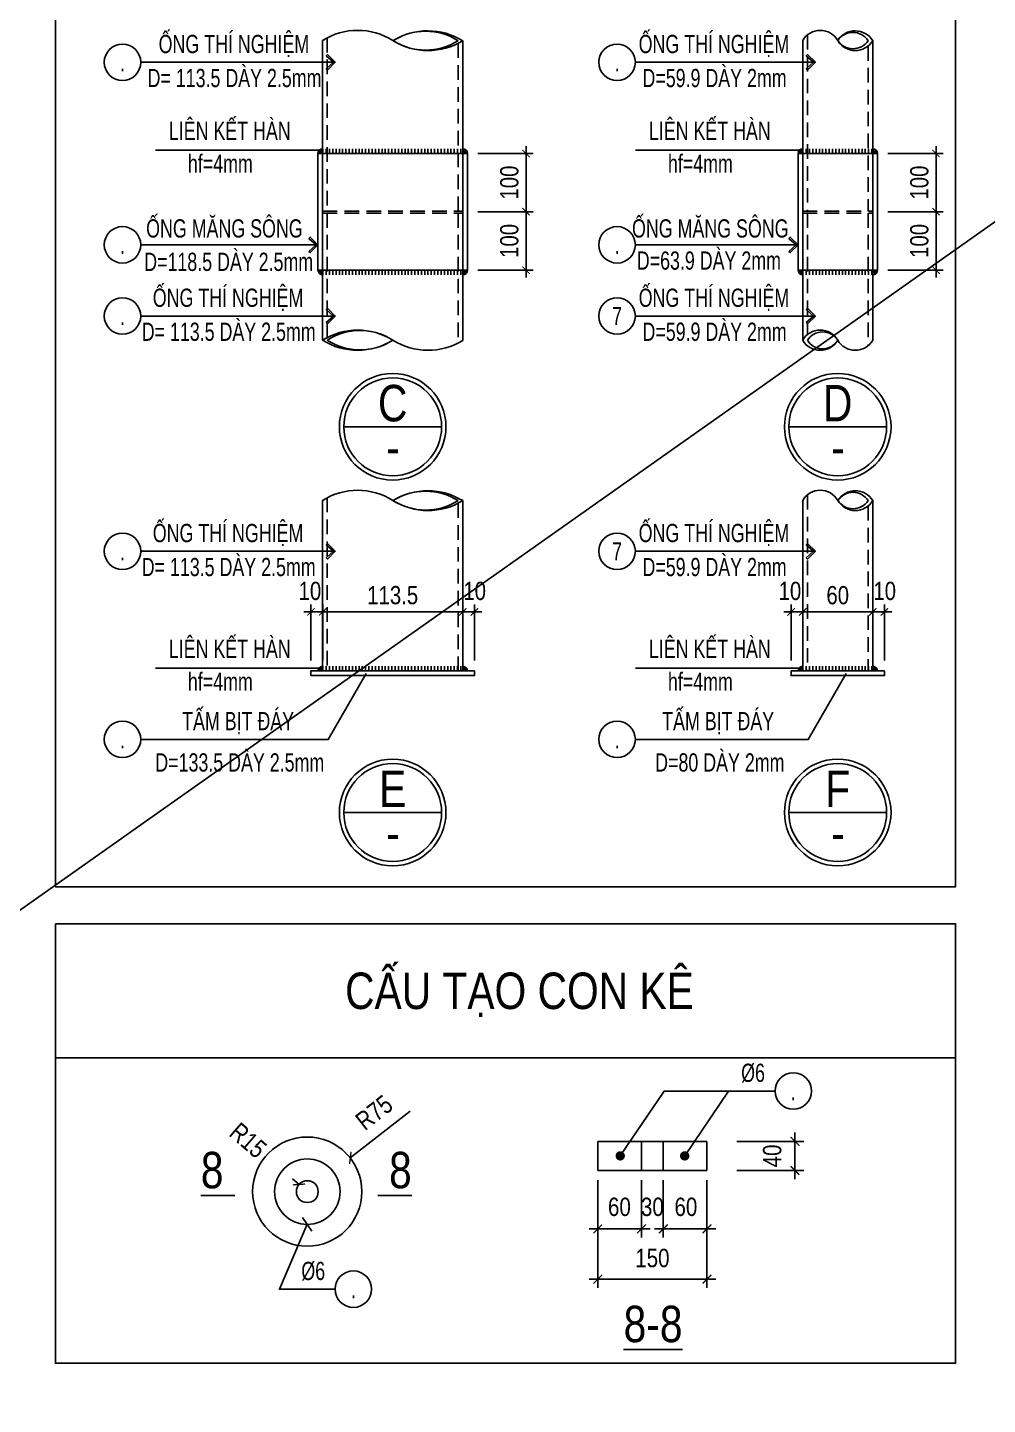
# Model space of a CAD drawing. Extents: x 171424 to 249266, y 74893 to 149166.
# Drawn here: x 184860 to 188149, y 110651 to 115373 of the extents above; entities that cross this region are included whole.
import ezdxf
from ezdxf.enums import TextEntityAlignment as Align

# ---------------------------------------------------------------- set-up
doc = ezdxf.new("R2010")
doc.units = 0
doc.header["$LTSCALE"] = 500
doc.header["$MEASUREMENT"] = 0
doc.header["$PDMODE"] = 3
doc.linetypes.add('HIDDEN', pattern=[0.375, 0.25, -0.125])
doc.layers.get('0').update_dxf_attribs({"linetype": 'CONTINUOUS'})
doc.layers.get('DEFPOINTS').update_dxf_attribs({"linetype": 'CONTINUOUS'})
for name, color, linetype in [('02.CDC.DIM', 1, 'CONTINUOUS'), ('03.CDC.BORDER', 3, 'CONTINUOUS'), ('04.CDC.HIDDEN', 8, 'HIDDEN'), ('05.CDC.STEEL', 4, 'CONTINUOUS'), ('06.CDC.TEXT', 2, 'CONTINUOUS'), ('10.CDC.HATCH', 9, 'CONTINUOUS'), ('11.CDC.NOTE', 8, 'CONTINUOUS')]:
    doc.layers.add(name, color=color, linetype=linetype)
doc.layers.add('KCS_Plotter', color=11, linetype='CONTINUOUS', plot=False)
doc.styles.add('ARIAL', font='arial.ttf', dxfattribs={"width": 0.8})
doc.dimstyles.new('DIM25', dxfattribs={"dimscale": 25, "dimtxt": 2.5, "dimasz": 1, "dimexe": 1, "dimexo": 0, "dimgap": 1, "dimtad": 1, "dimdec": 0, "dimdsep": 46, "dimtxsty": 'ARIAL', "dimblk": 'ARCHTICK', "dimcen": 1, "dimdle": 1, "dimclrd": 1, "dimclre": 1, "dimclrt": 2, "dimadec": 0, "dimazin": 0, "dimtfac": 1, "dimtdec": 0, "dimtix": 1, "dimtmove": 2, "dimatfit": 3, "dimldrblk": 'ARCHTICK', "dimfxl": 1, "dimtolj": 1, "dimtzin": 0, "dimarcsym": 0})
doc.dimstyles.new('DIM25-10', dxfattribs={"dimtxt": 63, "dimasz": 30, "dimexe": 30, "dimexo": 0, "dimgap": 40, "dimtad": 1, "dimdec": 0, "dimlfac": 0.4, "dimzin": 0, "dimdsep": 46, "dimtxsty": 'ARIAL', "dimblk": 'ARCHTICK', "dimblk1": 'ARCHTICK', "dimblk2": 'D', "dimcen": 0, "dimdle": 30, "dimclrd": 1, "dimclre": 1, "dimclrt": 2, "dimadec": 0, "dimazin": 0, "dimtfac": 1, "dimtdec": 0, "dimtix": 1, "dimtofl": 0, "dimtmove": 2, "dimatfit": 3, "dimldrblk": 'ARCHTICK', "dimfxl": 1, "dimtolj": 1, "dimtzin": 0, "dimarcsym": 0})

# ---------------------------------------------------------------- blocks, each defined once
blk = doc.blocks.new('_ArchTick')
at = {"color": 0, "linetype": 'ByBlock', "const_width": 0.15}
blk.add_lwpolyline([(-0.5, -0.5), (0.5, 0.5)], dxfattribs=at)
blk = doc.blocks.new('*D565')
at = {"layer": '02.CDC.DIM', "color": 1, "lineweight": -2, "transparency": 16777216}
blk.add_line((186170.9, 111657.5), (185965.6, 111496.6), dxfattribs=at)
at = {"layer": 'DEFPOINTS', "color": 0, "transparency": 16777216}
for p in [(185965.6, 111496.6), (185818.3, 111381.1)]:
    blk.add_point(p, dxfattribs=at)
at = {"layer": '02.CDC.DIM', "color": 1, "lineweight": -2, "transparency": 16777216, "xscale": 30, "yscale": 30, "zscale": 30, "rotation": 218.0837474083493}
blk.add_blockref('_ArchTick', (185965.6, 111496.6), dxfattribs=at)
at = {"layer": '02.CDC.DIM', "color": 2, "transparency": 16777216, "insert": (186047.4, 111652.2), "char_height": 63, "attachment_point": 5, "rotation": 38.0837, "style": 'ARIAL'}
blk.add_mtext('\\A1;R75', dxfattribs=at)
blk = doc.blocks.new('D')
at = {"layer": '02.CDC.DIM'}
for p, q in [((-50, -50), (50, 50)), ((-86.75, 0), (86.75, 0))]:
    blk.add_line(p, q, dxfattribs=at)
blk = doc.blocks.new('*D566')
at = {"layer": '02.CDC.DIM', "color": 1, "lineweight": -2, "transparency": 16777216}
for p, q in [((186813.8, 111420.7), (186813.8, 111223.5)), ((186963.5, 111420.7), (186963.5, 111223.5)), ((186783.8, 111253.5), (186993.5, 111253.5))]:
    blk.add_line(p, q, dxfattribs=at)
at = {"layer": 'DEFPOINTS', "color": 0, "transparency": 16777216}
for p in [(186813.8, 111420.7), (186963.5, 111420.7), (186963.5, 111253.5)]:
    blk.add_point(p, dxfattribs=at)
at = {"layer": '02.CDC.DIM', "color": 1, "lineweight": -2, "transparency": 16777216, "xscale": 30, "yscale": 30, "zscale": 30, "rotation": 180}
blk.add_blockref('_ArchTick', (186813.8, 111253.5), dxfattribs=at)
at = {"layer": '02.CDC.DIM', "color": 1, "lineweight": -2, "transparency": 16777216, "xscale": 30, "yscale": 30, "zscale": 30}
blk.add_blockref('_ArchTick', (186963.5, 111253.5), dxfattribs=at)
at = {"layer": '02.CDC.DIM', "color": 2, "transparency": 16777216, "insert": (186888, 111328.6), "char_height": 63, "attachment_point": 5, "style": 'ARIAL'}
blk.add_mtext('\\A1;60', dxfattribs=at)
blk = doc.blocks.new('*D567')
at = {"layer": '02.CDC.DIM', "color": 1, "lineweight": -2, "transparency": 16777216}
for p, q in [((186963.5, 111420.7), (186963.5, 111223.5)), ((187038.5, 111420.7), (187038.5, 111223.5)), ((186963.5, 111253.5), (186933.5, 111253.5)), ((187038.5, 111253.5), (187068.5, 111253.5))]:
    blk.add_line(p, q, dxfattribs=at)
at = {"layer": 'DEFPOINTS', "color": 0, "transparency": 16777216}
for p in [(186963.5, 111420.7), (187038.5, 111420.7), (187038.5, 111253.5)]:
    blk.add_point(p, dxfattribs=at)
at = {"layer": '02.CDC.DIM', "color": 1, "lineweight": -2, "transparency": 16777216, "xscale": 30, "yscale": 30, "zscale": 30}
blk.add_blockref('_ArchTick', (186963.5, 111253.5), dxfattribs=at)
at = {"layer": '02.CDC.DIM', "color": 1, "lineweight": -2, "transparency": 16777216, "xscale": 30, "yscale": 30, "zscale": 30, "rotation": 180}
blk.add_blockref('_ArchTick', (187038.5, 111253.5), dxfattribs=at)
at = {"layer": '02.CDC.DIM', "color": 2, "transparency": 16777216, "insert": (187001, 111328.6), "char_height": 63, "attachment_point": 5, "style": 'ARIAL'}
blk.add_mtext('\\A1;30', dxfattribs=at)
blk = doc.blocks.new('*D568')
at = {"layer": '02.CDC.DIM', "color": 1, "lineweight": -2, "transparency": 16777216}
for p, q in [((187038.5, 111420.7), (187038.5, 111223.5)), ((187188.2, 111420.7), (187188.2, 111223.5)), ((187008.5, 111253.5), (187218.2, 111253.5))]:
    blk.add_line(p, q, dxfattribs=at)
at = {"layer": 'DEFPOINTS', "color": 0, "transparency": 16777216}
for p in [(187038.5, 111420.7), (187188.2, 111420.7), (187188.2, 111253.5)]:
    blk.add_point(p, dxfattribs=at)
at = {"layer": '02.CDC.DIM', "color": 1, "lineweight": -2, "transparency": 16777216, "xscale": 30, "yscale": 30, "zscale": 30, "rotation": 180}
blk.add_blockref('_ArchTick', (187038.5, 111253.5), dxfattribs=at)
at = {"layer": '02.CDC.DIM', "color": 1, "lineweight": -2, "transparency": 16777216, "xscale": 30, "yscale": 30, "zscale": 30}
blk.add_blockref('_ArchTick', (187188.2, 111253.5), dxfattribs=at)
at = {"layer": '02.CDC.DIM', "color": 2, "transparency": 16777216, "insert": (187115.9, 111328.6), "char_height": 63, "attachment_point": 5, "style": 'ARIAL'}
blk.add_mtext('\\A1;60', dxfattribs=at)
blk = doc.blocks.new('*D569')
at = {"layer": '02.CDC.DIM', "color": 1, "lineweight": -2, "transparency": 16777216}
for p, q in [((186813.8, 111420.7), (186813.8, 111050.9)), ((187188.2, 111420.7), (187188.2, 111050.9)), ((186783.8, 111080.9), (187218.2, 111080.9))]:
    blk.add_line(p, q, dxfattribs=at)
at = {"layer": 'DEFPOINTS', "color": 0, "transparency": 16777216}
for p in [(186813.8, 111420.7), (187188.2, 111420.7), (187188.2, 111080.9)]:
    blk.add_point(p, dxfattribs=at)
at = {"layer": '02.CDC.DIM', "color": 1, "lineweight": -2, "transparency": 16777216, "xscale": 30, "yscale": 30, "zscale": 30, "rotation": 180}
blk.add_blockref('_ArchTick', (186813.8, 111080.9), dxfattribs=at)
at = {"layer": '02.CDC.DIM', "color": 1, "lineweight": -2, "transparency": 16777216, "xscale": 30, "yscale": 30, "zscale": 30}
blk.add_blockref('_ArchTick', (187188.2, 111080.9), dxfattribs=at)
at = {"layer": '02.CDC.DIM', "color": 2, "transparency": 16777216, "insert": (187001, 111153.1), "char_height": 63, "attachment_point": 5, "style": 'ARIAL'}
blk.add_mtext('\\A1;150', dxfattribs=at)
blk = doc.blocks.new('*D570')
at = {"layer": '02.CDC.DIM', "color": 1, "lineweight": -2, "transparency": 16777216}
for p, q in [((187489.7, 111583.5), (187489.7, 111423.5)), ((187290.5, 111553.5), (187519.7, 111553.5)), ((187290.5, 111453.5), (187519.7, 111453.5))]:
    blk.add_line(p, q, dxfattribs=at)
at = {"layer": 'DEFPOINTS', "color": 0, "transparency": 16777216}
for p in [(187290.5, 111553.5), (187290.5, 111453.5), (187489.7, 111453.5)]:
    blk.add_point(p, dxfattribs=at)
at = {"layer": '02.CDC.DIM', "color": 1, "lineweight": -2, "transparency": 16777216, "xscale": 30, "yscale": 30, "zscale": 30}
for p, rotation in [((187489.7, 111553.5), 90), ((187489.7, 111453.5), 270)]:
    blk.add_blockref('_ArchTick', p, dxfattribs=dict(at, rotation=rotation))
at = {"layer": '02.CDC.DIM', "color": 2, "transparency": 16777216, "insert": (187411.8, 111503.5), "char_height": 63, "attachment_point": 5, "rotation": 90, "style": 'ARIAL'}
blk.add_mtext('\\A1;40', dxfattribs=at)
blk = doc.blocks.new('*D571')
at = {"layer": '02.CDC.DIM', "color": 1, "lineweight": -2, "transparency": 16777216}
blk.add_line((185789.9, 111405.7), (185767.3, 111425.3), dxfattribs=at)
at = {"layer": 'DEFPOINTS', "color": 0, "transparency": 16777216}
for p in [(185789.9, 111405.7), (185818.3, 111381.1)]:
    blk.add_point(p, dxfattribs=at)
at = {"layer": '02.CDC.DIM', "color": 1, "lineweight": -2, "transparency": 16777216, "xscale": 30, "yscale": 30, "zscale": 30, "rotation": 319.1011653613919}
blk.add_blockref('_ArchTick', (185789.9, 111405.7), dxfattribs=at)
at = {"layer": '02.CDC.DIM', "color": 2, "transparency": 16777216, "insert": (185615.4, 111556.8), "char_height": 63, "attachment_point": 5, "rotation": 319.1012, "style": 'ARIAL'}
blk.add_mtext('\\A1;R15', dxfattribs=at)
blk = doc.blocks.new('*D870')
at = {"layer": '02.CDC.DIM', "color": 1, "lineweight": -2, "transparency": 16777216}
for p, q in [((187973.1, 114965.9), (187973.1, 114716.3)), ((187807.7, 114940.9), (187998.1, 114940.9)), ((187807.7, 114741.3), (187998.1, 114741.3))]:
    blk.add_line(p, q, dxfattribs=at)
at = {"layer": 'DEFPOINTS', "color": 0, "transparency": 16777216}
for p in [(187807.7, 114940.9), (187807.7, 114741.3), (187973.1, 114741.3)]:
    blk.add_point(p, dxfattribs=at)
at = {"layer": '02.CDC.DIM', "color": 1, "lineweight": -2, "transparency": 16777216, "xscale": 25, "yscale": 25, "zscale": 25}
for p, rotation in [((187973.1, 114940.9), 90), ((187973.1, 114741.3), 270)]:
    blk.add_blockref('_ArchTick', p, dxfattribs=dict(at, rotation=rotation))
at = {"layer": '02.CDC.DIM', "color": 2, "transparency": 16777216, "insert": (187916.2, 114841.1), "char_height": 62.5, "attachment_point": 5, "rotation": 90, "style": 'ARIAL'}
blk.add_mtext('\\A1;100', dxfattribs=at)
blk = doc.blocks.new('*D871')
at = {"layer": '02.CDC.DIM', "color": 1, "lineweight": -2, "transparency": 16777216}
for p, q in [((187807.7, 114741.3), (187998.1, 114741.3)), ((187973.1, 114766.3), (187973.1, 114515.9)), ((187807.7, 114540.9), (187998.1, 114540.9))]:
    blk.add_line(p, q, dxfattribs=at)
at = {"layer": 'DEFPOINTS', "color": 0, "transparency": 16777216}
for p in [(187807.7, 114741.3), (187807.7, 114540.9), (187973.1, 114540.9)]:
    blk.add_point(p, dxfattribs=at)
at = {"layer": '02.CDC.DIM', "color": 1, "lineweight": -2, "transparency": 16777216, "xscale": 25, "yscale": 25, "zscale": 25}
for p, rotation in [((187973.1, 114741.3), 90), ((187973.1, 114540.9), 270)]:
    blk.add_blockref('_ArchTick', p, dxfattribs=dict(at, rotation=rotation))
at = {"layer": '02.CDC.DIM', "color": 2, "transparency": 16777216, "insert": (187916.2, 114641.1), "char_height": 62.5, "attachment_point": 5, "rotation": 90, "style": 'ARIAL'}
blk.add_mtext('\\A1;100', dxfattribs=at)
blk = doc.blocks.new('*D872')
at = {"layer": '02.CDC.DIM', "color": 1, "lineweight": -2, "transparency": 16777216}
for p, q in [((186567.9, 114965.9), (186567.9, 114716.3)), ((186402.5, 114940.9), (186592.9, 114940.9)), ((186402.5, 114741.3), (186592.9, 114741.3))]:
    blk.add_line(p, q, dxfattribs=at)
at = {"layer": 'DEFPOINTS', "color": 0, "transparency": 16777216}
for p in [(186402.5, 114940.9), (186402.5, 114741.3), (186567.9, 114741.3)]:
    blk.add_point(p, dxfattribs=at)
at = {"layer": '02.CDC.DIM', "color": 1, "lineweight": -2, "transparency": 16777216, "xscale": 25, "yscale": 25, "zscale": 25}
for p, rotation in [((186567.9, 114940.9), 90), ((186567.9, 114741.3), 270)]:
    blk.add_blockref('_ArchTick', p, dxfattribs=dict(at, rotation=rotation))
at = {"layer": '02.CDC.DIM', "color": 2, "transparency": 16777216, "insert": (186511, 114841.1), "char_height": 62.5, "attachment_point": 5, "rotation": 90, "style": 'ARIAL'}
blk.add_mtext('\\A1;100', dxfattribs=at)
blk = doc.blocks.new('*D873')
at = {"layer": '02.CDC.DIM', "color": 1, "lineweight": -2, "transparency": 16777216}
for p, q in [((186402.5, 114741.3), (186592.9, 114741.3)), ((186567.9, 114766.3), (186567.9, 114515.9)), ((186402.5, 114540.9), (186592.9, 114540.9))]:
    blk.add_line(p, q, dxfattribs=at)
at = {"layer": 'DEFPOINTS', "color": 0, "transparency": 16777216}
for p in [(186402.5, 114741.3), (186402.5, 114540.9), (186567.9, 114540.9)]:
    blk.add_point(p, dxfattribs=at)
at = {"layer": '02.CDC.DIM', "color": 1, "lineweight": -2, "transparency": 16777216, "xscale": 25, "yscale": 25, "zscale": 25}
for p, rotation in [((186567.9, 114741.3), 90), ((186567.9, 114540.9), 270)]:
    blk.add_blockref('_ArchTick', p, dxfattribs=dict(at, rotation=rotation))
at = {"layer": '02.CDC.DIM', "color": 2, "transparency": 16777216, "insert": (186511, 114641.1), "char_height": 62.5, "attachment_point": 5, "rotation": 90, "style": 'ARIAL'}
blk.add_mtext('\\A1;100', dxfattribs=at)
blk = doc.blocks.new('*D874')
at = {"layer": '02.CDC.DIM', "color": 1, "lineweight": -2, "transparency": 16777216}
for p, q in [((185831, 113369), (185806, 113369)), ((185831, 113202.5), (185831, 113394)), ((185831, 113369), (185871, 113369)), ((185871, 113202.5), (185871, 113394)), ((185871, 113369), (185896, 113369))]:
    blk.add_line(p, q, dxfattribs=at)
at = {"layer": 'DEFPOINTS', "color": 0, "transparency": 16777216}
for p in [(185871, 113369), (185831, 113202.5), (185871, 113202.5)]:
    blk.add_point(p, dxfattribs=at)
at = {"layer": '02.CDC.DIM', "color": 1, "lineweight": -2, "transparency": 16777216, "xscale": 25, "yscale": 25, "zscale": 25}
blk.add_blockref('_ArchTick', (185831, 113369), dxfattribs=at)
at = {"layer": '02.CDC.DIM', "color": 1, "lineweight": -2, "transparency": 16777216, "xscale": 25, "yscale": 25, "zscale": 25, "rotation": 180}
blk.add_blockref('_ArchTick', (185871, 113369), dxfattribs=at)
at = {"layer": '02.CDC.DIM', "color": 2, "transparency": 16777216, "insert": (185827.2, 113440.5), "char_height": 62.5, "attachment_point": 5, "style": 'ARIAL'}
blk.add_mtext('\\A1;10', dxfattribs=at)
blk = doc.blocks.new('*D875')
at = {"layer": '02.CDC.DIM', "color": 1, "lineweight": -2, "transparency": 16777216}
for p, q in [((185846, 113369), (186376, 113369)), ((185871, 113202.5), (185871, 113394)), ((186351, 113202.5), (186351, 113394))]:
    blk.add_line(p, q, dxfattribs=at)
at = {"layer": 'DEFPOINTS', "color": 0, "transparency": 16777216}
for p in [(186351, 113369), (185871, 113202.5), (186351, 113202.5)]:
    blk.add_point(p, dxfattribs=at)
at = {"layer": '02.CDC.DIM', "color": 1, "lineweight": -2, "transparency": 16777216, "xscale": 25, "yscale": 25, "zscale": 25, "rotation": 180}
blk.add_blockref('_ArchTick', (185871, 113369), dxfattribs=at)
at = {"layer": '02.CDC.DIM', "color": 1, "lineweight": -2, "transparency": 16777216, "xscale": 25, "yscale": 25, "zscale": 25}
blk.add_blockref('_ArchTick', (186351, 113369), dxfattribs=at)
at = {"layer": '02.CDC.DIM', "color": 2, "transparency": 16777216, "insert": (186111, 113426), "char_height": 62.5, "attachment_point": 5, "style": 'ARIAL'}
blk.add_mtext('\\A1;113.5', dxfattribs=at)
blk = doc.blocks.new('*D876')
at = {"layer": '02.CDC.DIM', "color": 1, "lineweight": -2, "transparency": 16777216}
for p, q in [((186351, 113369), (186326, 113369)), ((186351, 113202.5), (186351, 113394)), ((186351, 113369), (186391, 113369)), ((186391, 113202.5), (186391, 113394)), ((186391, 113369), (186416, 113369))]:
    blk.add_line(p, q, dxfattribs=at)
at = {"layer": 'DEFPOINTS', "color": 0, "transparency": 16777216}
for p in [(186391, 113369), (186351, 113202.5), (186391, 113202.5)]:
    blk.add_point(p, dxfattribs=at)
at = {"layer": '02.CDC.DIM', "color": 1, "lineweight": -2, "transparency": 16777216, "xscale": 25, "yscale": 25, "zscale": 25}
blk.add_blockref('_ArchTick', (186351, 113369), dxfattribs=at)
at = {"layer": '02.CDC.DIM', "color": 1, "lineweight": -2, "transparency": 16777216, "xscale": 25, "yscale": 25, "zscale": 25, "rotation": 180}
blk.add_blockref('_ArchTick', (186391, 113369), dxfattribs=at)
at = {"layer": '02.CDC.DIM', "color": 2, "transparency": 16777216, "insert": (186391.9, 113440.5), "char_height": 62.5, "attachment_point": 5, "style": 'ARIAL'}
blk.add_mtext('\\A1;10', dxfattribs=at)
blk = doc.blocks.new('*D877')
at = {"layer": '02.CDC.DIM', "color": 1, "lineweight": -2, "transparency": 16777216}
for p, q in [((187476.2, 113369), (187451.2, 113369)), ((187476.2, 113202.5), (187476.2, 113394)), ((187476.2, 113369), (187516.2, 113369)), ((187516.2, 113202.5), (187516.2, 113394)), ((187516.2, 113369), (187541.2, 113369))]:
    blk.add_line(p, q, dxfattribs=at)
at = {"layer": 'DEFPOINTS', "color": 0, "transparency": 16777216}
for p in [(187516.2, 113369), (187476.2, 113202.5), (187516.2, 113202.5)]:
    blk.add_point(p, dxfattribs=at)
at = {"layer": '02.CDC.DIM', "color": 1, "lineweight": -2, "transparency": 16777216, "xscale": 25, "yscale": 25, "zscale": 25}
blk.add_blockref('_ArchTick', (187476.2, 113369), dxfattribs=at)
at = {"layer": '02.CDC.DIM', "color": 1, "lineweight": -2, "transparency": 16777216, "xscale": 25, "yscale": 25, "zscale": 25, "rotation": 180}
blk.add_blockref('_ArchTick', (187516.2, 113369), dxfattribs=at)
at = {"layer": '02.CDC.DIM', "color": 2, "transparency": 16777216, "insert": (187472.4, 113440.5), "char_height": 62.5, "attachment_point": 5, "style": 'ARIAL'}
blk.add_mtext('\\A1;10', dxfattribs=at)
blk = doc.blocks.new('*D878')
at = {"layer": '02.CDC.DIM', "color": 1, "lineweight": -2, "transparency": 16777216}
for p, q in [((187491.2, 113369), (187781.2, 113369)), ((187516.2, 113202.5), (187516.2, 113394)), ((187756.2, 113202.5), (187756.2, 113394))]:
    blk.add_line(p, q, dxfattribs=at)
at = {"layer": 'DEFPOINTS', "color": 0, "transparency": 16777216}
for p in [(187756.2, 113369), (187516.2, 113202.5), (187756.2, 113202.5)]:
    blk.add_point(p, dxfattribs=at)
at = {"layer": '02.CDC.DIM', "color": 1, "lineweight": -2, "transparency": 16777216, "xscale": 25, "yscale": 25, "zscale": 25, "rotation": 180}
blk.add_blockref('_ArchTick', (187516.2, 113369), dxfattribs=at)
at = {"layer": '02.CDC.DIM', "color": 1, "lineweight": -2, "transparency": 16777216, "xscale": 25, "yscale": 25, "zscale": 25}
blk.add_blockref('_ArchTick', (187756.2, 113369), dxfattribs=at)
at = {"layer": '02.CDC.DIM', "color": 2, "transparency": 16777216, "insert": (187636.2, 113425.9), "char_height": 62.5, "attachment_point": 5, "style": 'ARIAL'}
blk.add_mtext('\\A1;60', dxfattribs=at)
blk = doc.blocks.new('*D879')
at = {"layer": '02.CDC.DIM', "color": 1, "lineweight": -2, "transparency": 16777216}
for p, q in [((187756.2, 113369), (187731.2, 113369)), ((187756.2, 113202.5), (187756.2, 113394)), ((187756.2, 113369), (187796.2, 113369)), ((187796.2, 113202.5), (187796.2, 113394)), ((187796.2, 113369), (187821.2, 113369))]:
    blk.add_line(p, q, dxfattribs=at)
at = {"layer": 'DEFPOINTS', "color": 0, "transparency": 16777216}
for p in [(187796.2, 113369), (187756.2, 113202.5), (187796.2, 113202.5)]:
    blk.add_point(p, dxfattribs=at)
at = {"layer": '02.CDC.DIM', "color": 1, "lineweight": -2, "transparency": 16777216, "xscale": 25, "yscale": 25, "zscale": 25}
blk.add_blockref('_ArchTick', (187756.2, 113369), dxfattribs=at)
at = {"layer": '02.CDC.DIM', "color": 1, "lineweight": -2, "transparency": 16777216, "xscale": 25, "yscale": 25, "zscale": 25, "rotation": 180}
blk.add_blockref('_ArchTick', (187796.2, 113369), dxfattribs=at)
at = {"layer": '02.CDC.DIM', "color": 2, "transparency": 16777216, "insert": (187797.2, 113440.5), "char_height": 62.5, "attachment_point": 5, "style": 'ARIAL'}
blk.add_mtext('\\A1;10', dxfattribs=at)

msp = doc.modelspace()

# ---------------------------------------------------------------- hatches: boundary and pattern name
at = {"layer": '10.CDC.HATCH'}
for points in [[(185870.98, 114956.87, 0.4142136), (185854.98, 114940.87), (185870.98, 114940.87)], [(186350.98, 114956.87), (186350.98, 114940.87), (186366.98, 114940.87, 0.4142136)], [(187516.2, 114956.87, 0.4142136), (187500.2, 114940.87), (187516.2, 114940.87)], [(187756.2, 114956.87), (187756.2, 114940.87), (187772.2, 114940.87, 0.4142136)], [(185870.98, 114540.87), (185854.98, 114540.87, 0.4142136), (185870.98, 114524.87)], [(186366.98, 114540.87), (186350.98, 114540.87), (186350.98, 114524.87, 0.4142136)], [(187516.2, 114540.87), (187500.2, 114540.87, 0.4142136), (187516.2, 114524.87)], [(187772.2, 114540.87), (187756.2, 114540.87), (187756.2, 114524.87, 0.4142136)], [(185870.98, 113182.37, 0.4142136), (185854.98, 113166.37), (185870.98, 113166.37)], [(186350.98, 113182.37), (186350.98, 113166.37), (186366.98, 113166.37, 0.4142136)], [(187516.2, 113182.37, 0.4142136), (187500.2, 113166.37), (187516.2, 113166.37)], [(187756.2, 113182.37), (187756.2, 113166.37), (187772.2, 113166.37, 0.4142136)]]:
    msp.add_hatch(color=256, dxfattribs=at).paths.add_polyline_path(points)
h = msp.add_hatch(dxfattribs=at)
h.set_pattern_fill('ANSI31', color=256, scale=90, angle=45, style=0)
h.set_pattern_definition([(90, (95028.173, 85732.723), (-11.25, 2e-15), [])])
h.paths.add_polyline_path([(186350.98, 114956.87), (185870.98, 114956.87), (185870.98, 114940.87), (186350.98, 114940.87)])
h = msp.add_hatch(dxfattribs=at)
h.set_pattern_fill('ANSI31', color=256, scale=90, angle=45, style=0)
h.set_pattern_definition([(90, (94997.028, 85732.723), (-11.25, 2e-15), [])])
h.paths.add_polyline_path([(187756.2, 114956.87), (187516.2, 114956.87), (187516.2, 114940.87), (187756.2, 114940.87)])
h = msp.add_hatch(dxfattribs=at)
h.set_pattern_fill('ANSI31', color=256, scale=90, angle=45, style=0)
h.set_pattern_definition([(270, (95028.173, 143749.011), (-11.25, -2e-15), [])])
h.paths.add_polyline_path([(186350.98, 114524.87), (185870.98, 114524.87), (185870.98, 114540.87), (186350.98, 114540.87)])
h = msp.add_hatch(dxfattribs=at)
h.set_pattern_fill('ANSI31', color=256, scale=90, angle=45, style=0)
h.set_pattern_definition([(270, (94997.028, 143749.011), (-11.25, -2e-15), [])])
h.paths.add_polyline_path([(187756.2, 114524.87), (187516.2, 114524.87), (187516.2, 114540.87), (187756.2, 114540.87)])
h = msp.add_hatch(dxfattribs=at)
h.set_pattern_fill('ANSI31', color=256, scale=90, angle=45, style=0)
h.set_pattern_definition([(90, (95028.173, 83958.224), (-11.25, 2e-15), [])])
h.paths.add_polyline_path([(186350.98, 113182.37), (185870.98, 113182.37), (185870.98, 113166.37), (186350.98, 113166.37)])
h = msp.add_hatch(dxfattribs=at)
h.set_pattern_fill('ANSI31', color=256, scale=90, angle=45, style=0)
h.set_pattern_definition([(90, (94997.028, 86036.161), (-11.25, 2e-15), [])])
h.paths.add_polyline_path([(187756.2, 113182.37), (187516.2, 113182.37), (187516.2, 113166.37), (187756.2, 113166.37)])

# ---------------------------------------------------------------- linework, layer by layer
at = {"layer": '03.CDC.BORDER'}
for p, q in [((185870.98, 115328.39), (185870.98, 114743.48)), ((186350.98, 115327.52), (186350.98, 114743.48)), ((187516.2, 115328.39), (187516.2, 114743.48)), ((187756.2, 115327.52), (187756.2, 114743.48)), ((185870.98, 114940.87), (186350.98, 114940.87)), ((187516.2, 114940.87), (187756.2, 114940.87)), ((185870.98, 114736.35), (185870.98, 114300.71)), ((186350.98, 114736.35), (186350.98, 114299.85)), ((187516.2, 114736.35), (187516.2, 114300.71)), ((187756.2, 114736.35), (187756.2, 114299.85)), ((185870.98, 114540.87), (186350.98, 114540.87)), ((187516.2, 114540.87), (187756.2, 114540.87)), ((185870.98, 113751.27), (185870.98, 113166.37)), ((186350.98, 113750.41), (186350.98, 113166.37)), ((187516.2, 113751.27), (187516.2, 113166.37)), ((187756.2, 113750.41), (187756.2, 113166.37)), ((185830.98, 113166.37), (186390.98, 113166.37)), ((187476.2, 113166.37), (187796.2, 113166.37)), ((184955.04, 111839.7), (188040.34, 111839.7)), ((186813.81, 111553.54), (187188.18, 111553.54)), ((186813.81, 111553.54), (186813.81, 111453.54)), ((186963.54, 111553.54), (186963.54, 111453.54)), ((187038.45, 111553.54), (187038.45, 111453.54)), ((187188.18, 111553.54), (187188.18, 111453.54)), ((186813.81, 111453.54), (187188.18, 111453.54))]:
    msp.add_line(p, q, dxfattribs=at)
for points in [[(184955.04, 117355.41), (188040.34, 117355.41), (188040.34, 112426.68), (184955.04, 112426.68)], [(185870.98, 114540.87), (185854.98, 114540.87), (185854.98, 114940.87), (185870.98, 114940.87)], [(186350.98, 114540.87), (186366.98, 114540.87), (186366.98, 114940.87), (186350.98, 114940.87)], [(187516.2, 114540.87), (187500.2, 114540.87), (187500.2, 114940.87), (187516.2, 114940.87)], [(187756.2, 114540.87), (187772.2, 114540.87), (187772.2, 114940.87), (187756.2, 114940.87)], [(185830.98, 113166.37), (185830.98, 113150.37), (186390.98, 113150.37), (186390.98, 113166.37)], [(187476.2, 113166.37), (187476.2, 113150.37), (187796.2, 113150.37), (187796.2, 113166.37)], [(184955.04, 112299.7), (188040.34, 112299.7), (188040.34, 110792.68), (184955.04, 110792.68)]]:
    msp.add_lwpolyline(points, close=True, dxfattribs=at)
for radius in [187.18, 37.45]:
    msp.add_circle((185818.26, 111381.13), radius, dxfattribs=at)
at = {"layer": '04.CDC.HIDDEN', "ltscale": 0.4}
for p, q in [((187532.2, 115347.27), (187532.2, 114743.48)), ((185886.98, 115337.58), (185886.98, 114743.48)), ((186334.98, 115318.51), (186334.98, 114743.48)), ((187740.2, 115309.09), (187740.2, 114743.48)), ((185870.98, 114743.48), (186350.98, 114743.48)), ((185870.98, 114736.35), (186350.98, 114736.35)), ((185886.98, 114736.35), (185886.98, 114309.91)), ((186334.98, 114736.35), (186334.98, 114290.83)), ((187516.2, 114743.48), (187756.2, 114743.48)), ((187516.2, 114736.35), (187756.2, 114736.35)), ((187532.2, 114736.35), (187532.2, 114319.6)), ((187740.2, 114736.35), (187740.2, 114281.41)), ((185886.98, 113760.47), (185886.98, 113166.37)), ((186334.98, 113741.4), (186334.98, 113166.37)), ((187532.2, 113770.16), (187532.2, 113166.37)), ((187740.2, 113731.97), (187740.2, 113166.37))]:
    msp.add_line(p, q, dxfattribs=at)
at = {"layer": '05.CDC.STEEL', "const_width": 16}
for points in [[(186883.84, 111499.67, 1), (186897.7, 111507.67, 1)], [(187104.81, 111499.67, 1), (187118.67, 111507.67, 1)]]:
    msp.add_lwpolyline(points, format="xyb", close=True, dxfattribs=at)
at = {"layer": '05.CDC.STEEL'}
msp.add_circle((185818.26, 111381.13), 112.15, dxfattribs=at)
for centre, start, end in [((185870.98, 114940.87), 90, 180), ((186350.98, 114940.87), 0, 90), ((187516.2, 114940.87), 90, 180), ((187756.2, 114940.87), 0, 90), ((185870.98, 114540.87), 180, 270), ((186350.98, 114540.87), 270, 0), ((187516.2, 114540.87), 180, 270), ((187756.2, 114540.87), 270, 0), ((185870.98, 113166.37), 90, 180), ((186350.98, 113166.37), 0, 90), ((187516.2, 113166.37), 90, 180), ((187756.2, 113166.37), 0, 90)]:
    msp.add_arc(centre, 16, start, end, dxfattribs=at)
at = {"layer": '10.CDC.HATCH'}
for centre in [(186110.98, 114003.71), (187636.2, 114003.71), (186110.98, 112681.06), (187636.2, 112681.14)]:
    msp.add_circle(centre, 182.71, dxfattribs=at)
at = {"layer": '11.CDC.NOTE'}
for p, q in [((185859.67, 114952.18), (185297.66, 114952.18)), ((187504.89, 114952.18), (186942.87, 114952.18)), ((185943.28, 114003.71), (186278.69, 114003.71)), ((187468.49, 114003.71), (187803.91, 114003.71)), ((185859.67, 113175.77), (185297.66, 113175.77)), ((187504.89, 113175.77), (186942.87, 113175.77)), ((185943.28, 112681.06), (186278.69, 112681.06)), ((187468.49, 112681.14), (187803.91, 112681.14)), ((187111.74, 111503.67), (187262.07, 111725.9)), ((185802.22, 111292.75), (185834.29, 111245.22))]:
    msp.add_line(p, q, dxfattribs=at)
for points in [[(185870.98, 115328.39, -0.2889796), (186111.24, 115328.39, 0.2859795), (186350.98, 115327.52, 0.5725531)], [(186350.98, 115327.52, 0.2823727), (186112.19, 115327.79, 0.2823727)], [(186334.98, 115327.52, 0.2888372), (186112.19, 115327.79, 0.129847)], [(187516.2, 115328.39, -0.5773503), (187636.45, 115328.39, 0.5725531), (187756.2, 115327.52, 0.5725531)], [(187756.2, 115327.52, 0.5555373), (187636.32, 115328.62, 0.5677757)], [(187740.2, 115327.52, 0.5396883), (187636.32, 115328.62, 0.219216)], [(186112.19, 115327.79, 0.2903987), (186334.98, 115327.52)], [(187636.45, 115328.39, 0.54159), (187740.2, 115327.52)], [(185870.98, 114300.71, -0.2889796), (186111.24, 114300.71, 0.2859795), (186350.98, 114299.85, 0.5725531)], [(185886.98, 114300.71, -0.2956031), (186111.24, 114300.71, -0.1325433)], [(187516.2, 114300.71, -0.5773503), (187636.45, 114300.71, 0.5725531), (187756.2, 114299.85, 0.5725531)], [(187532.2, 114300.71, -0.5400706), (187636.45, 114300.71, -0.2372346)], [(185870.98, 114300.71, 0.2889796), (186111.24, 114300.71, 0.5677757)], [(185886.98, 114300.71, 0.2956031), (186111.24, 114300.71, 0.1325433)], [(187516.2, 114300.71, 0.5773503), (187636.45, 114300.71, 0.5677757)], [(187532.2, 114300.71, 0.5719263), (187636.45, 114300.71, 0.2372346)], [(185870.98, 113751.27, -0.2889796), (186111.24, 113751.27, 0.2859795), (186350.98, 113750.41, 0.5725531)], [(187516.2, 113751.27, -0.5773503), (187636.45, 113751.27, 0.5725531), (187756.2, 113750.41, 0.5725531)], [(186111.24, 113751.27, 0.2918231), (186334.98, 113750.41)], [(186350.98, 113750.41, 0.2823727), (186112.19, 113750.68, 0.2823727)], [(186334.98, 113750.41, 0.2888372), (186112.19, 113750.68, 0.129847)], [(187636.45, 113751.27, 0.54159), (187740.2, 113750.41)], [(187756.2, 113750.41, 0.5677757), (187636.96, 113750.41, 0.5677757)], [(187740.2, 113750.41, 0.553437), (187636.99, 113750.45, 0.219216)]]:
    msp.add_lwpolyline(points, format="xyb", dxfattribs=at)
for points in [[(185914.39, 115253.47), (185887.67, 115280.19), (185883.21, 115275.74), (185908.09, 115253.47), (185883.21, 115231.19), (185887.67, 115226.74), (185914.39, 115253.47), (185914.39, 115253.47), (185247.4, 115253.47)], [(187559.61, 115253.47), (187532.88, 115280.19), (187528.43, 115275.74), (187553.31, 115253.47), (187528.43, 115231.19), (187532.88, 115226.74), (187559.61, 115253.47), (187559.61, 115253.47), (186942.61, 115253.47)], [(185854.98, 114627.58), (185828.26, 114654.31), (185823.8, 114649.86), (185848.68, 114627.58), (185823.8, 114605.31), (185828.26, 114600.85), (185854.98, 114627.58), (185854.98, 114627.58), (185247.4, 114627.58)], [(187500.2, 114627.58), (187473.47, 114654.31), (187469.02, 114649.86), (187493.9, 114627.58), (187469.02, 114605.31), (187473.47, 114600.85), (187500.2, 114627.58), (187500.2, 114627.58), (186942.61, 114627.58)], [(185914.39, 114383.47), (185887.67, 114410.2), (185883.21, 114405.75), (185908.09, 114383.47), (185883.21, 114361.2), (185887.67, 114356.74), (185914.39, 114383.47), (185914.39, 114383.47), (185247.4, 114383.47)], [(187559.61, 114383.47), (187532.88, 114410.2), (187528.43, 114405.75), (187553.31, 114383.47), (187528.43, 114361.2), (187532.88, 114356.74), (187559.61, 114383.47), (187559.61, 114383.47), (186942.61, 114383.47)], [(185914.39, 113576.7), (185887.67, 113603.43), (185883.21, 113598.98), (185908.09, 113576.7), (185883.21, 113554.43), (185887.67, 113549.98), (185914.39, 113576.7), (185914.39, 113576.7), (185247.4, 113576.7)], [(187559.61, 113576.7), (187532.88, 113603.43), (187528.43, 113598.98), (187553.31, 113576.7), (187528.43, 113554.43), (187532.88, 113549.98), (187559.61, 113576.7), (187559.61, 113576.7), (186942.61, 113576.7)], [(186019.66, 113157.18), (185890.17, 112931.84), (185247.4, 112931.84)], [(187664.88, 113157.18), (187535.38, 112931.84), (186942.61, 112931.84)], [(186890.77, 111503.67), (187041.1, 111725.9), (187421.3, 111725.9)], [(185818.26, 111268.99), (185722.8, 111046.61), (185913.87, 111046.61)]]:
    msp.add_lwpolyline(points, dxfattribs=at)
for centre, radius in [((185184.9, 115253.47), 62.5), ((186880.11, 115253.47), 62.5), ((185184.9, 114627.58), 62.5), ((186880.11, 114627.58), 62.5), ((185184.9, 114383.47), 62.5), ((186880.11, 114383.47), 62.5), ((186110.98, 114003.71), 167.71), ((187636.2, 114003.71), 167.71), ((185184.9, 113576.7), 62.5), ((186880.11, 113576.7), 62.5), ((185184.9, 112931.84), 62.5), ((186880.11, 112931.84), 62.5), ((186110.98, 112681.06), 167.71), ((187636.2, 112681.14), 167.71), ((187483.8, 111725.9), 62.5), ((185976.37, 111046.61), 62.5)]:
    msp.add_circle(centre, radius, dxfattribs=at)
at = {"layer": 'KCS_Plotter'}
msp.add_line((171448.44, 102892.91), (192473.44, 117742.91), dxfattribs=at)

# ---------------------------------------------------------------- texts
at = {"layer": '06.CDC.TEXT', "style": 'ARIAL'}
for s, height, width, p in [('ỐNG THÍ NGHIỆM', 62.5, 0.7, (185566.78, 115318.75)), ('ỐNG THÍ NGHIỆM', 62.5, 0.7, (187212, 115318.75)), ('D= 113.5 DÀY 2.5mm', 62.5, 0.7, (185568.9, 115207.31)), ('D=59.9 DÀY 2mm', 62.5, 0.7, (187214.12, 115207.31)), ('LIÊN KẾT HÀN', 62.5, 0.7, (185552.62, 115028.11)), ('LIÊN KẾT HÀN', 62.5, 0.7, (187197.84, 115028.11)), ('ỐNG MĂNG SÔNG', 62.5, 0.7, (185534.26, 114692.87)), ('ỐNG MĂNG SÔNG', 62.5, 0.7, (187199.48, 114692.87)), ('D=118.5 DÀY 2.5mm', 62.5, 0.7, (185548.9, 114577.04)), ('D=63.9 DÀY 2mm', 62.5, 0.7, (187194.72, 114581.43)), ('ỐNG THÍ NGHIỆM', 62.5, 0.7, (185546.78, 114448.75)), ('ỐNG THÍ NGHIỆM', 62.5, 0.7, (187212, 114448.75)), ('D= 113.5 DÀY 2.5mm', 62.5, 0.7, (185548.9, 114337.32)), ('D=59.9 DÀY 2mm', 62.5, 0.7, (187214.12, 114337.32)), ('ỐNG THÍ NGHIỆM', 62.5, 0.7, (185546.78, 113641.99)), ('ỐNG THÍ NGHIỆM', 62.5, 0.7, (187212, 113641.99)), ('D= 113.5 DÀY 2.5mm', 62.5, 0.7, (185548.9, 113530.55)), ('D=59.9 DÀY 2mm', 62.5, 0.7, (187214.12, 113530.55)), ('LIÊN KẾT HÀN', 62.5, 0.7, (185552.62, 113251.7)), ('LIÊN KẾT HÀN', 62.5, 0.7, (187197.84, 113251.7)), ('TẤM BỊT ĐÁY', 62.5, 0.7, (185581.18, 112997.12)), ('TẤM BỊT ĐÁY', 62.5, 0.7, (187226.4, 112997.12)), ('D=133.5 DÀY 2.5mm', 62.5, 0.7, (185586.94, 112860.42)), ('D=80 DÀY 2mm', 62.5, 0.7, (187232.15, 112860.42)), ('%%C6', 62.5, 0.7, (187346.05, 111788.64)), ('%%U8 ', 125, 0.8, (185511.66, 111455.06)), ('%%U 8', 125, 0.8, (186118.01, 111455.06)), ('%%C6', 62.5, 0.7, (185838.63, 111109.35)), ('%%U8-8', 125, 0.8, (187003.32, 110927.51))]:
    msp.add_text(s, height=height, dxfattribs=dict(at, width=width)).set_placement(p, align=Align.MIDDLE)
for s, height, width, p in [('.', 62.5, 0.7, (185184.9, 115253.47)), ('.', 62.5, 0.7, (186880.11, 115253.47)), ('.', 62.5, 0.7, (185184.9, 114627.58)), ('.', 62.5, 0.7, (186880.11, 114627.58)), ('7', 62.5, 0.7, (186880.11, 114383.47)), ('.', 62.5, 0.7, (185184.9, 114383.47)), ('C', 125, 0.8, (186110.98, 114084.79)), ('D', 125, 0.8, (187636.2, 114084.79)), ('-', 125, 0.8, (186112.44, 113933.69)), ('-', 125, 0.8, (187637.65, 113933.69)), ('7', 62.5, 0.7, (186880.11, 113576.7)), ('.', 62.5, 0.7, (185184.9, 113576.7)), ('.', 62.5, 0.7, (185184.9, 112931.84)), ('.', 62.5, 0.7, (186880.11, 112931.84)), ('E', 125, 0.8, (186110.98, 112762.14)), ('F', 125, 0.8, (187636.2, 112762.22)), ('-', 125, 0.8, (186112.44, 112611.05)), ('-', 125, 0.8, (187637.65, 112611.13)), ('.', 62.5, 0.7, (187483.8, 111725.9)), ('.', 62.5, 0.7, (185976.37, 111046.61))]:
    msp.add_text(s, height=height, dxfattribs=dict(at, width=width)).set_placement(p, align=Align.MIDDLE_CENTER)
for s, height, width, p in [('hf=4mm', 62.5, 0.7, (185520.35, 114874.78)), ('hf=4mm', 62.5, 0.7, (187165.57, 114874.78)), ('hf=4mm', 62.5, 0.7, (185520.35, 113098.37)), ('hf=4mm', 62.5, 0.7, (187165.57, 113098.37)), ('CẤU TẠO CON KÊ', 125, 0.8, (186545.48, 112007.25))]:
    msp.add_text(s, height=height, dxfattribs=dict(at, width=width)).set_placement(p, align=Align.CENTER)

# ---------------------------------------------------------------- dimensions: what is measured, and where the dimension line sits
at = {"layer": '02.CDC.DIM'}
for base, p1, p2, picture, middle in [((186567.88, 114741.35), (186402.53, 114940.87), (186402.53, 114741.35), '*D872', (186510.97, 114841.11)), ((187973.1, 114741.35), (187807.74, 114940.87), (187807.74, 114741.35), '*D870', (187916.19, 114841.11)), ((186567.88, 114540.87), (186402.53, 114741.35), (186402.53, 114540.87), '*D873', (186510.97, 114641.11)), ((187973.1, 114540.87), (187807.74, 114741.35), (187807.74, 114540.87), '*D871', (187916.19, 114641.11))]:
    dim = msp.add_linear_dim(base=base, p1=p1, p2=p2, angle=90, text='100', dimstyle='DIM25', dxfattribs=at)
    dim.commit()
    dim.dimension.update_dxf_attribs({"geometry": picture, "text_midpoint": middle})
for base, p1, p2, picture, middle in [((185870.98, 113369.03), (185830.98, 113202.52), (185870.98, 113202.52), '*D874', (185827.19, 113440.53)), ((186390.98, 113369.03), (186350.98, 113202.52), (186390.98, 113202.52), '*D876', (186391.94, 113440.53)), ((187516.2, 113369.03), (187476.2, 113202.52), (187516.2, 113202.52), '*D877', (187472.4, 113440.53)), ((187796.2, 113369.03), (187756.2, 113202.52), (187796.2, 113202.52), '*D879', (187797.16, 113440.53))]:
    dim = msp.add_linear_dim(base=base, p1=p1, p2=p2, text='10', dimstyle='DIM25', dxfattribs=at)
    dim.commit()
    dim.dimension.update_dxf_attribs({"geometry": picture, "text_midpoint": middle, "dimtype": 160})
for base, p1, p2, text, picture, middle in [((186350.98, 113369.03), (185870.98, 113202.52), (186350.98, 113202.52), '113.5', '*D875', (186110.98, 113425.96)), ((187756.2, 113369.03), (187516.2, 113202.52), (187756.2, 113202.52), '60', '*D878', (187636.2, 113425.94))]:
    dim = msp.add_linear_dim(base=base, p1=p1, p2=p2, text=text, dimstyle='DIM25', dxfattribs=at)
    dim.commit()
    dim.dimension.update_dxf_attribs({"geometry": picture, "text_midpoint": middle})
dim = msp.add_radius_dim(center=(185818.26, 111381.13), mpoint=(185965.59, 111496.59), dimstyle='DIM25-10', dxfattribs=at)
dim.commit()
dim.dimension.update_dxf_attribs({"geometry": '*D565', "text_midpoint": (186047.42, 111652.23)})
dim = msp.add_radius_dim(center=(185818.26, 111381.13), mpoint=(185789.95, 111405.66), dimstyle='DIM25-10', dxfattribs=at)
dim.commit()
dim.dimension.update_dxf_attribs({"geometry": '*D571', "text_midpoint": (185615.42, 111556.83), "dimtype": 164})
dim = msp.add_linear_dim(base=(187489.69, 111453.54), p1=(187290.47, 111553.54), p2=(187290.47, 111453.54), angle=90, dimstyle='DIM25-10', dxfattribs=at)
dim.commit()
dim.dimension.update_dxf_attribs({"geometry": '*D570', "text_midpoint": (187411.8, 111503.54), "dimtype": 160})
for base, p1, p2, picture, middle in [((186963.54, 111253.47), (186813.81, 111420.73), (186963.54, 111420.73), '*D566', (186888.04, 111328.57)), ((187038.45, 111253.47), (186963.54, 111420.73), (187038.45, 111420.73), '*D567', (187001, 111328.57)), ((187188.18, 111253.47), (187038.45, 111420.73), (187188.18, 111420.73), '*D568', (187115.93, 111328.57))]:
    dim = msp.add_linear_dim(base=base, p1=p1, p2=p2, dimstyle='DIM25-10', dxfattribs=at)
    dim.commit()
    dim.dimension.update_dxf_attribs({"geometry": picture, "text_midpoint": middle, "dimtype": 160})
dim = msp.add_linear_dim(base=(187188.18, 111080.94), p1=(186813.81, 111420.73), p2=(187188.18, 111420.73), dimstyle='DIM25-10', dxfattribs=at)
dim.commit()
dim.dimension.update_dxf_attribs({"geometry": '*D569', "text_midpoint": (187001, 111153.11)})

doc.saveas('drawing.dxf')
